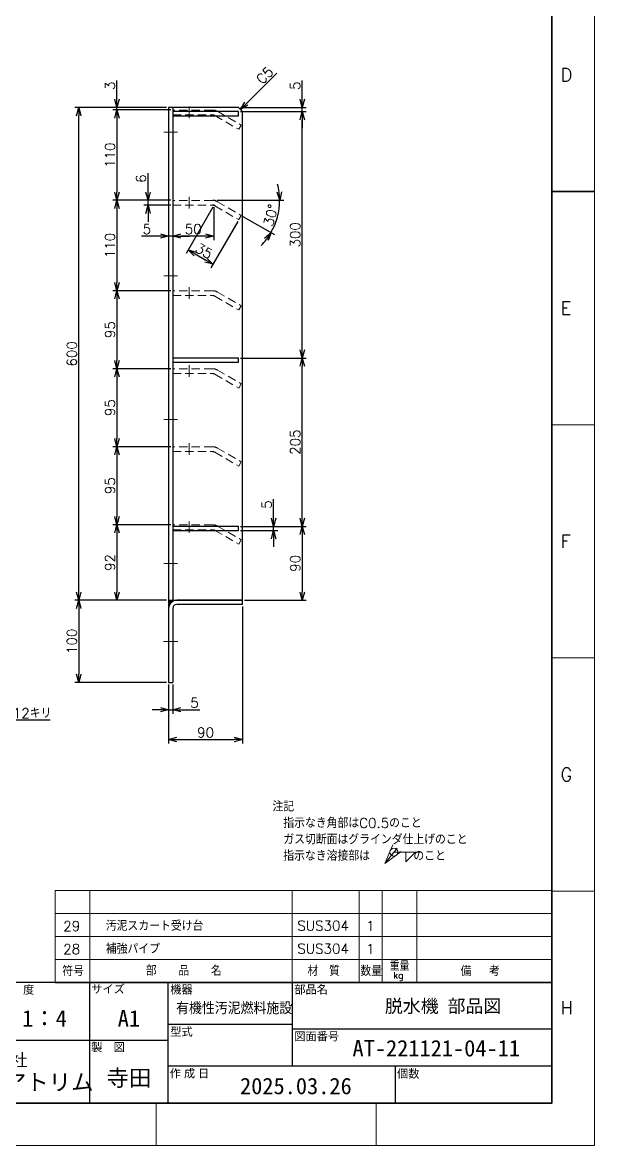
# Model space of a CAD drawing. Header units: millimetres. Extents: x 0 to 3313, y -19 to 2332.
# Drawn here: x 2616 to 3313, y 0 to 1367 of the extents above; entities that cross this region are included whole.
import ezdxf
from ezdxf.enums import TextEntityAlignment as Align

# ---------------------------------------------------------------- set-up
doc = ezdxf.new("R2010")
doc.units = ezdxf.units.MM
doc.header["$LTSCALE"] = 1.6
doc.header["$PDMODE"] = 99
doc.header["$PDSIZE"] = 1
doc.linetypes.add('CENTER2', pattern=[28.575, 19.05, -3.175, 3.175, -3.175])
doc.linetypes.add('HIDDEN', pattern=[9.525, 6.35, -3.175])
for name, color, linetype, lineweight in [('04_HIDDEN', 2, 'HIDDEN', 13), ('05_CENTER', 4, 'CENTER2', 13), ('07_TEXT', 3, 'Continuous', 13), ('08_DIM', 3, 'Continuous', 13), ('90_FRAME', 5, 'Continuous', 35)]:
    doc.layers.add(name, color=color, linetype=linetype, lineweight=lineweight)
doc.layers.add('10_DRAFT', color=8, linetype='Continuous', lineweight=0, plot=False)
doc.layers.add('91_BLANK', color=5, linetype='Continuous', lineweight=0, plot=False)
doc.styles.add('KSS_TXT', font='txt.shx', dxfattribs={"bigfont": 'extfont2.shx'})
doc.styles.add('MS_G', font='MS Gothic.ttf')
doc.styles.get("Standard").update_dxf_attribs({"font": 'txt.shx', "bigfont": 'extfont2.shx'})
doc.styles.add('表題用', font='MS PGothic.ttf')
doc.dimstyles.new('KSS_DIM', dxfattribs={"dimscale": 4, "dimtxt": 3, "dimasz": 2.5, "dimexe": 1.25, "dimexo": 0.625, "dimtad": 1, "dimdsep": 46, "dimtxsty": 'KSS_TXT', "dimblk": 'OPEN30', "dimcen": 0, "dimazin": 2, "dimtfac": 0.75, "dimtmove": 0, "dimatfit": 3, "dimldrblk": 'OPEN30', "dimfxl": 1.25, "dimtolj": 1, "dimarcsym": 0})
doc.dimstyles.new('KSS_DIM$3', dxfattribs={"dimscale": 4, "dimtxt": 3, "dimasz": 2.5, "dimexe": 1.25, "dimexo": 0.625, "dimtad": 1, "dimtih": 1, "dimtoh": 1, "dimdsep": 46, "dimtxsty": 'KSS_TXT', "dimblk": 'OPEN30', "dimcen": 0, "dimazin": 2, "dimtfac": 0.75, "dimtofl": 0, "dimtmove": 0, "dimatfit": 3, "dimldrblk": 'OPEN30', "dimfxl": 1.25, "dimtolj": 1, "dimarcsym": 0})

# ---------------------------------------------------------------- blocks, each defined once
blk = doc.blocks.new('Weld-line')
blk.add_line((0, 0), (1, 0))
blk = doc.blocks.new('Weld10-s5')
blk.add_circle((0, 0), 2)
blk = doc.blocks.new('Weld10-a1')
for p, q in [((5, 0), (0, 5)), ((0, 5), (0, 0)), ((0, 0), (5, 0))]:
    blk.add_line(p, q)
at = {"width": 0.9}
blk.add_attdef('S', text='', height=2.8, dxfattribs=at).set_placement((-2, 1), align=Align.RIGHT)
blk.add_attdef('L', (8, 1), '', height=2.8, dxfattribs=at)
blk = doc.blocks.new('_Open30')
at = {"color": 0, "linetype": 'ByBlock', "lineweight": -2}
for p, q in [((-1, 0.268), (0, 0)), ((0, 0), (-1, -0.268)), ((0, 0), (-1, 0))]:
    blk.add_line(p, q, dxfattribs=at)
blk = doc.blocks.new('*D31')
at = {"layer": '08_DIM', "color": 0, "lineweight": -2, "transparency": 16777216}
for p, q in [((2791.6, 663.9), (2679.7, 663.9)), ((2684.7, 653.9), (2684.7, 573.9)), ((2791.6, 563.9), (2679.7, 563.9))]:
    blk.add_line(p, q, dxfattribs=at)
at = {"layer": 'Defpoints', "color": 0, "transparency": 16777216}
for p in [(2794.1, 663.9), (2684.7, 563.9), (2794.1, 563.9)]:
    blk.add_point(p, dxfattribs=at)
at = {"layer": '08_DIM', "color": 0, "lineweight": -2, "transparency": 16777216, "xscale": 10, "yscale": 10, "zscale": 10}
for p, rotation in [((2684.7, 663.9), 90), ((2684.7, 563.9), 270)]:
    blk.add_blockref('_Open30', p, dxfattribs=dict(at, rotation=rotation))
at = {"layer": '08_DIM', "color": 0, "transparency": 16777216, "insert": (2676.2, 613.9), "char_height": 12, "attachment_point": 5, "rotation": 90, "style": 'KSS_TXT'}
blk.add_mtext('\\A1;100', dxfattribs=at)
blk = doc.blocks.new('*D32')
at = {"layer": '08_DIM', "color": 0, "lineweight": -2, "transparency": 16777216}
for p, q in [((2791.6, 1263.9), (2679.7, 1263.9)), ((2684.7, 673.9), (2684.7, 1253.9)), ((2791.6, 663.9), (2679.7, 663.9))]:
    blk.add_line(p, q, dxfattribs=at)
at = {"layer": 'Defpoints', "color": 0, "transparency": 16777216}
for p in [(2684.7, 1263.9), (2794.1, 1263.9), (2794.1, 663.9)]:
    blk.add_point(p, dxfattribs=at)
at = {"layer": '08_DIM', "color": 0, "lineweight": -2, "transparency": 16777216, "xscale": 10, "yscale": 10, "zscale": 10}
for p, rotation in [((2684.7, 1263.9), 90), ((2684.7, 663.9), 270)]:
    blk.add_blockref('_Open30', p, dxfattribs=dict(at, rotation=rotation))
at = {"layer": '08_DIM', "color": 0, "transparency": 16777216, "insert": (2676.2, 963.9), "char_height": 12, "attachment_point": 5, "rotation": 90, "style": 'KSS_TXT'}
blk.add_mtext('\\A1;600', dxfattribs=at)
blk = doc.blocks.new('*D33')
at = {"layer": '08_DIM', "color": 0, "lineweight": -2, "transparency": 16777216}
for p, q in [((2881.6, 753.9), (2961.8, 753.9)), ((2956.8, 743.9), (2956.8, 673.9)), ((2886.6, 663.9), (2961.8, 663.9))]:
    blk.add_line(p, q, dxfattribs=at)
at = {"layer": 'Defpoints', "color": 0, "transparency": 16777216}
for p in [(2879.1, 753.9), (2884.1, 663.9), (2956.8, 663.9)]:
    blk.add_point(p, dxfattribs=at)
at = {"layer": '08_DIM', "color": 0, "lineweight": -2, "transparency": 16777216, "xscale": 10, "yscale": 10, "zscale": 10}
for p, rotation in [((2956.8, 753.9), 90), ((2956.8, 663.9), 270)]:
    blk.add_blockref('_Open30', p, dxfattribs=dict(at, rotation=rotation))
at = {"layer": '08_DIM', "color": 0, "transparency": 16777216, "insert": (2948.3, 708.9), "char_height": 12, "attachment_point": 5, "rotation": 90, "style": 'KSS_TXT'}
blk.add_mtext('\\A1;90', dxfattribs=at)
blk = doc.blocks.new('*D34')
at = {"layer": '08_DIM', "color": 0, "lineweight": -2, "transparency": 16777216}
for p, q in [((2881.6, 958.9), (2961.8, 958.9)), ((2956.8, 763.9), (2956.8, 948.9)), ((2881.6, 753.9), (2961.8, 753.9))]:
    blk.add_line(p, q, dxfattribs=at)
at = {"layer": 'Defpoints', "color": 0, "transparency": 16777216}
for p in [(2879.1, 958.9), (2956.8, 958.9), (2879.1, 753.9)]:
    blk.add_point(p, dxfattribs=at)
at = {"layer": '08_DIM', "color": 0, "lineweight": -2, "transparency": 16777216, "xscale": 10, "yscale": 10, "zscale": 10}
for p, rotation in [((2956.8, 958.9), 90), ((2956.8, 753.9), 270)]:
    blk.add_blockref('_Open30', p, dxfattribs=dict(at, rotation=rotation))
at = {"layer": '08_DIM', "color": 0, "transparency": 16777216, "insert": (2948.3, 856.4), "char_height": 12, "attachment_point": 5, "rotation": 90, "style": 'KSS_TXT'}
blk.add_mtext('\\A1;205', dxfattribs=at)
blk = doc.blocks.new('*D35')
at = {"layer": '08_DIM', "color": 0, "lineweight": -2, "transparency": 16777216}
for p, q in [((2922, 763.9), (2922, 786.9)), ((2881.6, 753.9), (2927, 753.9)), ((2922, 748.9), (2922, 753.9)), ((2881.6, 748.9), (2927, 748.9)), ((2922, 738.9), (2922, 728.9))]:
    blk.add_line(p, q, dxfattribs=at)
at = {"layer": 'Defpoints', "color": 0, "transparency": 16777216}
for p in [(2879.1, 753.9), (2922, 753.9), (2879.1, 748.9)]:
    blk.add_point(p, dxfattribs=at)
at = {"layer": '08_DIM', "color": 0, "lineweight": -2, "transparency": 16777216, "xscale": 10, "yscale": 10, "zscale": 10}
for p, rotation in [((2922, 753.9), 270), ((2922, 748.9), 90)]:
    blk.add_blockref('_Open30', p, dxfattribs=dict(at, rotation=rotation))
at = {"layer": '08_DIM', "color": 0, "transparency": 16777216, "insert": (2913.5, 780.4), "char_height": 12, "attachment_point": 5, "rotation": 90, "style": 'KSS_TXT'}
blk.add_mtext('\\A1;5', dxfattribs=at)
blk = doc.blocks.new('*D42')
at = {"layer": '08_DIM', "color": 0, "lineweight": -2, "transparency": 16777216}
for p, q in [((2794.1, 561.4), (2794.1, 525.7)), ((2799.1, 561.4), (2799.1, 525.7)), ((2784.1, 530.7), (2774.1, 530.7)), ((2794.1, 530.7), (2799.1, 530.7)), ((2809.1, 530.7), (2832.1, 530.7))]:
    blk.add_line(p, q, dxfattribs=at)
at = {"layer": 'Defpoints', "color": 0, "transparency": 16777216}
for p in [(2794.1, 563.9), (2799.1, 563.9), (2799.1, 530.7)]:
    blk.add_point(p, dxfattribs=at)
at = {"layer": '08_DIM', "color": 0, "lineweight": -2, "transparency": 16777216, "xscale": 10, "yscale": 10, "zscale": 10}
blk.add_blockref('_Open30', (2794.1, 530.7), dxfattribs=at)
at = {"layer": '08_DIM', "color": 0, "lineweight": -2, "transparency": 16777216, "xscale": 10, "yscale": 10, "zscale": 10, "rotation": 180}
blk.add_blockref('_Open30', (2799.1, 530.7), dxfattribs=at)
at = {"layer": '08_DIM', "color": 0, "transparency": 16777216, "insert": (2825.6, 539.2), "char_height": 12, "attachment_point": 5, "style": 'KSS_TXT'}
blk.add_mtext('\\A1;5', dxfattribs=at)
blk = doc.blocks.new('*D43')
at = {"layer": '08_DIM', "color": 0, "lineweight": -2, "transparency": 16777216}
for p, q in [((2884.1, 656.4), (2884.1, 489.4)), ((2794.1, 561.4), (2794.1, 489.4)), ((2804.1, 494.4), (2874.1, 494.4))]:
    blk.add_line(p, q, dxfattribs=at)
at = {"layer": 'Defpoints', "color": 0, "transparency": 16777216}
for p in [(2884.1, 658.9), (2794.1, 563.9), (2884.1, 494.4)]:
    blk.add_point(p, dxfattribs=at)
at = {"layer": '08_DIM', "color": 0, "lineweight": -2, "transparency": 16777216, "xscale": 10, "yscale": 10, "zscale": 10, "rotation": 180}
blk.add_blockref('_Open30', (2794.1, 494.4), dxfattribs=at)
at = {"layer": '08_DIM', "color": 0, "lineweight": -2, "transparency": 16777216, "xscale": 10, "yscale": 10, "zscale": 10}
blk.add_blockref('_Open30', (2884.1, 494.4), dxfattribs=at)
at = {"layer": '08_DIM', "color": 0, "transparency": 16777216, "insert": (2839.1, 502.9), "char_height": 12, "attachment_point": 5, "style": 'KSS_TXT'}
blk.add_mtext('\\A1;90', dxfattribs=at)
blk = doc.blocks.new('*D50')
at = {"layer": '08_DIM', "color": 0, "lineweight": -2, "transparency": 16777216}
for p, q in [((2569.6, 518), (2482.5, 602.7)), ((2649.7, 518), (2569.6, 518))]:
    blk.add_line(p, q, dxfattribs=at)
at = {"layer": 'Defpoints', "color": 0, "transparency": 16777216}
for p in [(2466.7, 618.1), (2475.3, 609.7)]:
    blk.add_point(p, dxfattribs=at)
at = {"layer": '08_DIM', "color": 0, "lineweight": -2, "transparency": 16777216, "xscale": 10, "yscale": 10, "zscale": 10, "rotation": 135.7908862345687}
blk.add_blockref('_Open30', (2475.3, 609.7), dxfattribs=at)
at = {"layer": '08_DIM', "color": 0, "transparency": 16777216, "insert": (2610.9, 526.5), "char_height": 12, "attachment_point": 5, "style": 'KSS_TXT'}
blk.add_mtext('\\A1;16-12キリ', dxfattribs=at)
blk = doc.blocks.new('*D55')
at = {"layer": '08_DIM', "color": 0, "lineweight": -2, "transparency": 16777216}
for p, q in [((2799.1, 1142.4), (2799.1, 1102.4)), ((2849.1, 1142.4), (2849.1, 1102.4)), ((2839.1, 1107.4), (2809.1, 1107.4))]:
    blk.add_line(p, q, dxfattribs=at)
at = {"layer": 'Defpoints', "color": 0, "transparency": 16777216}
for p in [(2799.1, 1144.9), (2849.1, 1144.9), (2799.1, 1107.4)]:
    blk.add_point(p, dxfattribs=at)
at = {"layer": '08_DIM', "color": 0, "lineweight": -2, "transparency": 16777216, "xscale": 10, "yscale": 10, "zscale": 10, "rotation": 180}
blk.add_blockref('_Open30', (2799.1, 1107.4), dxfattribs=at)
at = {"layer": '08_DIM', "color": 0, "lineweight": -2, "transparency": 16777216, "xscale": 10, "yscale": 10, "zscale": 10}
blk.add_blockref('_Open30', (2849.1, 1107.4), dxfattribs=at)
at = {"layer": '08_DIM', "color": 0, "transparency": 16777216, "insert": (2824.1, 1115.9), "char_height": 12, "attachment_point": 5, "style": 'KSS_TXT'}
blk.add_mtext('\\A1;50', dxfattribs=at)
blk = doc.blocks.new('*D56')
at = {"layer": '08_DIM', "color": 0, "lineweight": -2, "transparency": 16777216}
for p, q in [((2794.1, 1142.4), (2794.1, 1102.4)), ((2799.1, 1142.4), (2799.1, 1102.4)), ((2784.1, 1107.4), (2761.1, 1107.4)), ((2799.1, 1107.4), (2794.1, 1107.4)), ((2809.1, 1107.4), (2819.1, 1107.4))]:
    blk.add_line(p, q, dxfattribs=at)
at = {"layer": 'Defpoints', "color": 0, "transparency": 16777216}
for p in [(2794.1, 1144.9), (2799.1, 1144.9), (2794.1, 1107.4)]:
    blk.add_point(p, dxfattribs=at)
at = {"layer": '08_DIM', "color": 0, "lineweight": -2, "transparency": 16777216, "xscale": 10, "yscale": 10, "zscale": 10}
blk.add_blockref('_Open30', (2794.1, 1107.4), dxfattribs=at)
at = {"layer": '08_DIM', "color": 0, "lineweight": -2, "transparency": 16777216, "xscale": 10, "yscale": 10, "zscale": 10, "rotation": 180}
blk.add_blockref('_Open30', (2799.1, 1107.4), dxfattribs=at)
at = {"layer": '08_DIM', "color": 0, "transparency": 16777216, "insert": (2767.6, 1115.9), "char_height": 12, "attachment_point": 5, "style": 'KSS_TXT'}
blk.add_mtext('\\A1;5', dxfattribs=at)
blk = doc.blocks.new('*D57')
at = {"layer": '08_DIM', "color": 0, "lineweight": -2, "transparency": 16777216}
for p, q in [((2847.8, 1142.7), (2815.3, 1086.3)), ((2878.2, 1125.2), (2845.6, 1068.8)), ((2826.4, 1085.6), (2839.4, 1078.1))]:
    blk.add_line(p, q, dxfattribs=at)
at = {"layer": 'Defpoints', "color": 0, "transparency": 16777216}
for p in [(2849.1, 1144.9), (2879.4, 1127.4), (2848.1, 1073.1)]:
    blk.add_point(p, dxfattribs=at)
at = {"layer": '08_DIM', "color": 0, "lineweight": -2, "transparency": 16777216, "xscale": 10, "yscale": 10, "zscale": 10}
for p, rotation in [((2817.8, 1090.6), 149.9999999999993), ((2848.1, 1073.1), 329.9999999999993)]:
    blk.add_blockref('_Open30', p, dxfattribs=dict(at, rotation=rotation))
at = {"layer": '08_DIM', "color": 0, "transparency": 16777216, "insert": (2837.2, 1089.2), "char_height": 12, "attachment_point": 5, "rotation": 330, "style": 'KSS_TXT'}
blk.add_mtext('\\A1;35', dxfattribs=at)
blk = doc.blocks.new('*D58')
at = {"layer": '08_DIM', "color": 0, "lineweight": -2, "transparency": 16777216}
for p, q in [((2853.2, 1150.9), (2934.4, 1150.9)), ((2884.6, 1131.3), (2923.1, 1109.1))]:
    blk.add_line(p, q, dxfattribs=at)
for start, end in [(7.2908, 14.5812), (330, 0.0004), (315.4191, 322.7096)]:
    blk.add_arc((2850.7, 1150.9), 78.6, start, end, dxfattribs=at)
at = {"layer": 'Defpoints', "color": 0, "transparency": 16777216}
for p in [(2847.5, 1150.9), (2850.7, 1150.9), (2853.5, 1149.3), (2882.4, 1132.6), (2924.6, 1124)]:
    blk.add_point(p, dxfattribs=at)
at = {"layer": '08_DIM', "color": 0, "lineweight": -2, "transparency": 16777216, "xscale": 10, "yscale": 10, "zscale": 10}
for p, rotation in [((2929.4, 1150.9), 273.6455807362), ((2918.8, 1111.6), 56.35477904809196)]:
    blk.add_blockref('_Open30', p, dxfattribs=dict(at, rotation=rotation))
at = {"layer": '08_DIM', "color": 0, "transparency": 16777216, "insert": (2918.5, 1132.7), "char_height": 12, "attachment_point": 5, "rotation": 75.0002, "style": 'KSS_TXT'}
blk.add_mtext('\\A1;30%%d', dxfattribs=at)
blk = doc.blocks.new('*D59')
at = {"layer": '08_DIM', "color": 0, "lineweight": -2, "transparency": 16777216}
blk.add_line((2888.7, 1268.5), (2926, 1305.8), dxfattribs=at)
at = {"layer": 'Defpoints', "color": 0, "transparency": 16777216}
for p in [(2952.8, 1332.6), (2952.8, 1332.6), (2881.6, 1261.4)]:
    blk.add_point(p, dxfattribs=at)
at = {"layer": '08_DIM', "color": 0, "lineweight": -2, "transparency": 16777216, "xscale": 10, "yscale": 10, "zscale": 10, "rotation": 225}
blk.add_blockref('_Open30', (2881.6, 1261.4), dxfattribs=at)
at = {"layer": '08_DIM', "color": 0, "transparency": 16777216, "insert": (2911.2, 1303), "char_height": 12, "attachment_point": 5, "rotation": 45, "style": 'KSS_TXT'}
blk.add_mtext('\\A1;C5', dxfattribs=at)
blk = doc.blocks.new('*D60')
at = {"layer": '08_DIM', "color": 0, "lineweight": -2, "transparency": 16777216}
for p, q in [((2956.8, 1273.9), (2956.8, 1296.9)), ((2881.6, 1263.9), (2961.8, 1263.9)), ((2881.6, 1258.9), (2961.8, 1258.9)), ((2956.8, 1258.9), (2956.8, 1263.9)), ((2956.8, 1248.9), (2956.8, 1238.9))]:
    blk.add_line(p, q, dxfattribs=at)
at = {"layer": 'Defpoints', "color": 0, "transparency": 16777216}
for p in [(2879.1, 1263.9), (2879.1, 1258.9), (2956.8, 1263.9)]:
    blk.add_point(p, dxfattribs=at)
at = {"layer": '08_DIM', "color": 0, "lineweight": -2, "transparency": 16777216, "xscale": 10, "yscale": 10, "zscale": 10}
for p, rotation in [((2956.8, 1263.9), 270), ((2956.8, 1258.9), 90)]:
    blk.add_blockref('_Open30', p, dxfattribs=dict(at, rotation=rotation))
at = {"layer": '08_DIM', "color": 0, "transparency": 16777216, "insert": (2948.3, 1290.4), "char_height": 12, "attachment_point": 5, "rotation": 90, "style": 'KSS_TXT'}
blk.add_mtext('\\A1;5', dxfattribs=at)
blk = doc.blocks.new('*D61')
at = {"layer": '08_DIM', "color": 0, "lineweight": -2, "transparency": 16777216}
for p, q in [((2881.6, 1258.9), (2961.8, 1258.9)), ((2956.8, 968.9), (2956.8, 1248.9)), ((2881.6, 958.9), (2961.8, 958.9))]:
    blk.add_line(p, q, dxfattribs=at)
at = {"layer": 'Defpoints', "color": 0, "transparency": 16777216}
for p in [(2879.1, 1258.9), (2956.8, 1258.9), (2879.1, 958.9)]:
    blk.add_point(p, dxfattribs=at)
at = {"layer": '08_DIM', "color": 0, "lineweight": -2, "transparency": 16777216, "xscale": 10, "yscale": 10, "zscale": 10}
for p, rotation in [((2956.8, 1258.9), 90), ((2956.8, 958.9), 270)]:
    blk.add_blockref('_Open30', p, dxfattribs=dict(at, rotation=rotation))
at = {"layer": '08_DIM', "color": 0, "transparency": 16777216, "insert": (2948.3, 1108.9), "char_height": 12, "attachment_point": 5, "rotation": 90, "style": 'KSS_TXT'}
blk.add_mtext('\\A1;300', dxfattribs=at)
blk = doc.blocks.new('*D62')
at = {"layer": '08_DIM', "color": 0, "lineweight": -2, "transparency": 16777216}
for p, q in [((2769, 1160.9), (2769, 1183.9)), ((2796.6, 1150.9), (2764, 1150.9)), ((2769, 1144.9), (2769, 1150.9)), ((2796.6, 1144.9), (2764, 1144.9)), ((2769, 1134.9), (2769, 1124.9))]:
    blk.add_line(p, q, dxfattribs=at)
at = {"layer": 'Defpoints', "color": 0, "transparency": 16777216}
for p in [(2769, 1150.9), (2799.1, 1150.9), (2799.1, 1144.9)]:
    blk.add_point(p, dxfattribs=at)
at = {"layer": '08_DIM', "color": 0, "lineweight": -2, "transparency": 16777216, "xscale": 10, "yscale": 10, "zscale": 10}
for p, rotation in [((2769, 1150.9), 270), ((2769, 1144.9), 90)]:
    blk.add_blockref('_Open30', p, dxfattribs=dict(at, rotation=rotation))
at = {"layer": '08_DIM', "color": 0, "transparency": 16777216, "insert": (2760.5, 1177.4), "char_height": 12, "attachment_point": 5, "rotation": 90, "style": 'KSS_TXT'}
blk.add_mtext('\\A1;6', dxfattribs=at)
blk = doc.blocks.new('*D64')
at = {"layer": '08_DIM', "color": 0, "lineweight": -2, "transparency": 16777216}
for p, q in [((2731.2, 1273.9), (2731.2, 1296.9)), ((2791.6, 1263.9), (2726.2, 1263.9)), ((2796.6, 1260.9), (2726.2, 1260.9)), ((2731.2, 1260.9), (2731.2, 1263.9)), ((2731.2, 1250.9), (2731.2, 1240.9))]:
    blk.add_line(p, q, dxfattribs=at)
at = {"layer": 'Defpoints', "color": 0, "transparency": 16777216}
for p in [(2731.2, 1263.9), (2794.1, 1263.9), (2799.1, 1260.9)]:
    blk.add_point(p, dxfattribs=at)
at = {"layer": '08_DIM', "color": 0, "lineweight": -2, "transparency": 16777216, "xscale": 10, "yscale": 10, "zscale": 10}
for p, rotation in [((2731.2, 1263.9), 270), ((2731.2, 1260.9), 90)]:
    blk.add_blockref('_Open30', p, dxfattribs=dict(at, rotation=rotation))
at = {"layer": '08_DIM', "color": 0, "transparency": 16777216, "insert": (2722.7, 1290.4), "char_height": 12, "attachment_point": 5, "rotation": 90, "style": 'KSS_TXT'}
blk.add_mtext('\\A1;3', dxfattribs=at)
blk = doc.blocks.new('*D65')
at = {"layer": '08_DIM', "color": 0, "lineweight": -2, "transparency": 16777216}
for p, q in [((2796.6, 1260.9), (2726.2, 1260.9)), ((2731.2, 1250.9), (2731.2, 1160.9)), ((2796.6, 1150.9), (2726.2, 1150.9))]:
    blk.add_line(p, q, dxfattribs=at)
at = {"layer": 'Defpoints', "color": 0, "transparency": 16777216}
for p in [(2799.1, 1260.9), (2731.2, 1150.9), (2799.1, 1150.9)]:
    blk.add_point(p, dxfattribs=at)
at = {"layer": '08_DIM', "color": 0, "lineweight": -2, "transparency": 16777216, "xscale": 10, "yscale": 10, "zscale": 10}
for p, rotation in [((2731.2, 1260.9), 90), ((2731.2, 1150.9), 270)]:
    blk.add_blockref('_Open30', p, dxfattribs=dict(at, rotation=rotation))
at = {"layer": '08_DIM', "color": 0, "transparency": 16777216, "insert": (2722.7, 1205.9), "char_height": 12, "attachment_point": 5, "rotation": 90, "style": 'KSS_TXT'}
blk.add_mtext('\\A1;110', dxfattribs=at)
blk = doc.blocks.new('*D66')
at = {"layer": '08_DIM', "color": 0, "lineweight": -2, "transparency": 16777216}
for p, q in [((2796.6, 1150.9), (2726.2, 1150.9)), ((2731.2, 1140.9), (2731.2, 1050.9)), ((2796.6, 1040.9), (2726.2, 1040.9))]:
    blk.add_line(p, q, dxfattribs=at)
at = {"layer": 'Defpoints', "color": 0, "transparency": 16777216}
for p in [(2799.1, 1150.9), (2731.2, 1040.9), (2799.1, 1040.9)]:
    blk.add_point(p, dxfattribs=at)
at = {"layer": '08_DIM', "color": 0, "lineweight": -2, "transparency": 16777216, "xscale": 10, "yscale": 10, "zscale": 10}
for p, rotation in [((2731.2, 1150.9), 90), ((2731.2, 1040.9), 270)]:
    blk.add_blockref('_Open30', p, dxfattribs=dict(at, rotation=rotation))
at = {"layer": '08_DIM', "color": 0, "transparency": 16777216, "insert": (2722.7, 1095.9), "char_height": 12, "attachment_point": 5, "rotation": 90, "style": 'KSS_TXT'}
blk.add_mtext('\\A1;110', dxfattribs=at)
blk = doc.blocks.new('*D67')
at = {"layer": '08_DIM', "color": 0, "lineweight": -2, "transparency": 16777216}
for p, q in [((2796.6, 1040.9), (2726.2, 1040.9)), ((2731.2, 1030.9), (2731.2, 955.9)), ((2796.6, 945.9), (2726.2, 945.9))]:
    blk.add_line(p, q, dxfattribs=at)
at = {"layer": 'Defpoints', "color": 0, "transparency": 16777216}
for p in [(2799.1, 1040.9), (2731.2, 945.9), (2799.1, 945.9)]:
    blk.add_point(p, dxfattribs=at)
at = {"layer": '08_DIM', "color": 0, "lineweight": -2, "transparency": 16777216, "xscale": 10, "yscale": 10, "zscale": 10}
for p, rotation in [((2731.2, 1040.9), 90), ((2731.2, 945.9), 270)]:
    blk.add_blockref('_Open30', p, dxfattribs=dict(at, rotation=rotation))
at = {"layer": '08_DIM', "color": 0, "transparency": 16777216, "insert": (2722.7, 993.4), "char_height": 12, "attachment_point": 5, "rotation": 90, "style": 'KSS_TXT'}
blk.add_mtext('\\A1;95', dxfattribs=at)
blk = doc.blocks.new('*D68')
at = {"layer": '08_DIM', "color": 0, "lineweight": -2, "transparency": 16777216}
for p, q in [((2796.6, 945.9), (2726.2, 945.9)), ((2731.2, 935.9), (2731.2, 860.9)), ((2796.6, 850.9), (2726.2, 850.9))]:
    blk.add_line(p, q, dxfattribs=at)
at = {"layer": 'Defpoints', "color": 0, "transparency": 16777216}
for p in [(2799.1, 945.9), (2731.2, 850.9), (2799.1, 850.9)]:
    blk.add_point(p, dxfattribs=at)
at = {"layer": '08_DIM', "color": 0, "lineweight": -2, "transparency": 16777216, "xscale": 10, "yscale": 10, "zscale": 10}
for p, rotation in [((2731.2, 945.9), 90), ((2731.2, 850.9), 270)]:
    blk.add_blockref('_Open30', p, dxfattribs=dict(at, rotation=rotation))
at = {"layer": '08_DIM', "color": 0, "transparency": 16777216, "insert": (2722.7, 898.4), "char_height": 12, "attachment_point": 5, "rotation": 90, "style": 'KSS_TXT'}
blk.add_mtext('\\A1;95', dxfattribs=at)
blk = doc.blocks.new('*D69')
at = {"layer": '08_DIM', "color": 0, "lineweight": -2, "transparency": 16777216}
for p, q in [((2796.6, 850.9), (2726.2, 850.9)), ((2731.2, 840.9), (2731.2, 765.9)), ((2796.6, 755.9), (2726.2, 755.9))]:
    blk.add_line(p, q, dxfattribs=at)
at = {"layer": 'Defpoints', "color": 0, "transparency": 16777216}
for p in [(2799.1, 850.9), (2731.2, 755.9), (2799.1, 755.9)]:
    blk.add_point(p, dxfattribs=at)
at = {"layer": '08_DIM', "color": 0, "lineweight": -2, "transparency": 16777216, "xscale": 10, "yscale": 10, "zscale": 10}
for p, rotation in [((2731.2, 850.9), 90), ((2731.2, 755.9), 270)]:
    blk.add_blockref('_Open30', p, dxfattribs=dict(at, rotation=rotation))
at = {"layer": '08_DIM', "color": 0, "transparency": 16777216, "insert": (2722.7, 803.4), "char_height": 12, "attachment_point": 5, "rotation": 90, "style": 'KSS_TXT'}
blk.add_mtext('\\A1;95', dxfattribs=at)
blk = doc.blocks.new('*D70')
at = {"layer": '08_DIM', "color": 0, "lineweight": -2, "transparency": 16777216}
for p, q in [((2796.6, 755.9), (2726.2, 755.9)), ((2731.2, 745.9), (2731.2, 673.9)), ((2791.6, 663.9), (2726.2, 663.9))]:
    blk.add_line(p, q, dxfattribs=at)
at = {"layer": 'Defpoints', "color": 0, "transparency": 16777216}
for p in [(2799.1, 755.9), (2731.2, 663.9), (2794.1, 663.9)]:
    blk.add_point(p, dxfattribs=at)
at = {"layer": '08_DIM', "color": 0, "lineweight": -2, "transparency": 16777216, "xscale": 10, "yscale": 10, "zscale": 10}
for p, rotation in [((2731.2, 755.9), 90), ((2731.2, 663.9), 270)]:
    blk.add_blockref('_Open30', p, dxfattribs=dict(at, rotation=rotation))
at = {"layer": '08_DIM', "color": 0, "transparency": 16777216, "insert": (2722.7, 709.9), "char_height": 12, "attachment_point": 5, "rotation": 90, "style": 'KSS_TXT'}
blk.add_mtext('\\A1;92', dxfattribs=at)
blk = doc.blocks.new('Jis_w20130906110600')
blk.add_blockref('Weld10-s5', (0, 0))
at = {"xscale": -1, "rotation": 180}
blk.add_blockref('Weld10-a1', (6, 0), dxfattribs=at)
at = {"layer": '08_DIM', "xscale": 14, "yscale": 14, "zscale": 14}
blk.add_blockref('Weld-line', (0, 0), dxfattribs=at)
at = {"style": 'KSS_TXT', "flags": 1}
blk.add_attdef('JISINFO', (0, 0), '', height=3, dxfattribs=at)
at = {"layer": '08_DIM'}
blk.add_leader([(-4.63, -5.77), (0, 0)], dimstyle='KSS_DIM', dxfattribs=at)

msp = doc.modelspace()

# ---------------------------------------------------------------- hatches: boundary and pattern name
at = {"layer": '08_DIM'}
h = msp.add_hatch(color=256, dxfattribs=at)
h.dxf.hatch_style = 1
h.paths.add_polyline_path([(2794.098, 653.881, -0.41421356), (2804.098, 663.881), (2794.098, 663.881)])

# ---------------------------------------------------------------- linework, layer by layer
at = {"color": 0}
for p, q in [((2799.099, 1263.881), (2799.099, 663.881)), ((2884.098, 663.881), (2804.098, 663.881)), ((2884.098, 658.881), (2804.098, 658.881)), ((2884.098, 658.881), (2884.098, 663.881)), ((2794.098, 653.881), (2794.098, 563.881)), ((2799.098, 653.881), (2799.098, 563.881)), ((2794.098, 563.881), (2799.098, 563.881))]:
    msp.add_line(p, q, dxfattribs=at)
at = {"color": 3}
for p, q in [((2850.707, 1150.88), (2847.491, 1150.88)), ((2853.491, 1149.273), (2850.707, 1150.88)), ((2849.099, 1144.881), (2847.491, 1144.881)), ((2850.491, 1144.077), (2849.099, 1144.881))]:
    msp.add_line(p, q, dxfattribs=at)
at = {"color": 0}
for points in [[(2794.099, 1263.881), (2794.098, 663.881), (2884.098, 663.881), (2884.099, 1258.881), (2879.099, 1263.881)], [(2799.099, 1258.88), (2799.099, 1253.88), (2879.099, 1253.88), (2879.099, 1258.88)], [(2799.099, 958.88), (2799.099, 953.88), (2879.099, 953.88), (2879.099, 958.88)], [(2799.1, 753.88), (2799.1, 748.88), (2879.1, 748.88), (2879.1, 753.88)]]:
    msp.add_lwpolyline(points, close=True, dxfattribs=at)
for radius in [10, 5]:
    msp.add_arc((2804.098, 653.881), radius, 90, 180, dxfattribs=at)
at = {"layer": '04_HIDDEN'}
for p, q in [((2847.491, 1260.881), (2799.099, 1260.88)), ((2799.099, 1260.88), (2799.099, 1254.88)), ((2853.491, 1259.273), (2882.409, 1242.577)), ((2799.099, 1254.88), (2847.491, 1254.881)), ((2850.491, 1254.077), (2879.409, 1237.381)), ((2882.409, 1242.577), (2879.409, 1237.381)), ((2847.491, 1150.881), (2799.099, 1150.88)), ((2799.099, 1150.88), (2799.099, 1144.88)), ((2853.491, 1149.273), (2882.409, 1132.577)), ((2799.099, 1144.88), (2847.491, 1144.881)), ((2850.491, 1144.077), (2879.409, 1127.381)), ((2882.409, 1132.577), (2879.409, 1127.381)), ((2847.491, 1040.881), (2799.099, 1040.88)), ((2799.099, 1040.88), (2799.099, 1034.88)), ((2799.099, 1034.88), (2847.491, 1034.881)), ((2850.491, 1034.077), (2879.409, 1017.381)), ((2853.491, 1039.273), (2882.409, 1022.577)), ((2882.409, 1022.577), (2879.409, 1017.381)), ((2847.491, 945.881), (2799.099, 945.88)), ((2799.099, 945.88), (2799.099, 939.88)), ((2853.491, 944.273), (2882.409, 927.577)), ((2799.099, 939.88), (2847.491, 939.881)), ((2850.491, 939.077), (2879.409, 922.381)), ((2882.409, 927.577), (2879.409, 922.381)), ((2847.491, 850.881), (2799.099, 850.88)), ((2799.099, 850.88), (2799.099, 844.88)), ((2853.491, 849.273), (2882.409, 832.577)), ((2799.099, 844.88), (2847.491, 844.881)), ((2850.491, 844.077), (2879.409, 827.381)), ((2882.409, 832.577), (2879.409, 827.381)), ((2847.491, 755.881), (2799.099, 755.88)), ((2799.099, 755.88), (2799.099, 749.88)), ((2853.491, 754.273), (2882.409, 737.577)), ((2799.099, 749.88), (2847.491, 749.881)), ((2850.491, 749.077), (2879.409, 732.381)), ((2882.409, 737.577), (2879.409, 732.381))]:
    msp.add_line(p, q, dxfattribs=at)
for centre, radius in [((2847.491, 1248.881), 12), ((2847.491, 1248.881), 6), ((2847.491, 1138.881), 12), ((2847.491, 1138.881), 6), ((2847.491, 1028.881), 12), ((2847.491, 1028.881), 6), ((2847.491, 933.881), 12), ((2847.491, 933.881), 6), ((2847.491, 838.881), 12), ((2847.491, 838.881), 6), ((2847.491, 743.881), 12), ((2847.491, 743.881), 6)]:
    msp.add_arc(centre, radius, 60, 90.00036, dxfattribs=at)
at = {"layer": '05_CENTER'}
for p, q in [((2819.099, 1265.037), (2819.099, 1250.949)), ((2788.23, 1233.88), (2804.956, 1233.88)), ((2819.099, 1155.037), (2819.099, 1140.949)), ((2788.23, 1058.88), (2804.956, 1058.88)), ((2819.099, 1045.037), (2819.099, 1030.949)), ((2819.099, 950.037), (2819.099, 935.949)), ((2788.23, 883.88), (2804.956, 883.88)), ((2819.099, 855.037), (2819.099, 840.949)), ((2819.099, 760.037), (2819.099, 745.949)), ((2819.1, 760.037), (2819.1, 745.949)), ((2788.23, 708.88), (2804.956, 708.88)), ((2788.003, 613.881), (2805.249, 613.881))]:
    msp.add_line(p, q, dxfattribs=at)
at = {"layer": '08_DIM'}
msp.add_line((2794.098, 653.881), (2794.098, 663.881), dxfattribs=at)
at = {"layer": '10_DRAFT'}
for p, q in [((2850.707, 1260.88), (2847.491, 1260.88)), ((2853.491, 1259.273), (2850.707, 1260.88)), ((2849.099, 1254.881), (2847.491, 1254.881)), ((2850.491, 1254.077), (2849.099, 1254.881)), ((2850.707, 1040.88), (2847.491, 1040.88)), ((2853.491, 1039.273), (2850.707, 1040.88)), ((2849.099, 1034.881), (2847.491, 1034.881)), ((2850.491, 1034.077), (2849.099, 1034.881)), ((2850.707, 945.88), (2847.491, 945.88)), ((2853.491, 944.273), (2850.707, 945.88)), ((2849.099, 939.881), (2847.491, 939.881)), ((2850.491, 939.077), (2849.099, 939.881)), ((2850.707, 850.88), (2847.491, 850.88)), ((2853.491, 849.273), (2850.707, 850.88)), ((2849.099, 844.881), (2847.491, 844.881)), ((2850.491, 844.077), (2849.099, 844.881)), ((2850.707, 755.88), (2847.491, 755.88)), ((2853.491, 754.273), (2850.707, 755.88)), ((2849.099, 749.881), (2847.491, 749.881)), ((2850.491, 749.077), (2849.099, 749.881))]:
    msp.add_line(p, q, dxfattribs=at)
at = {"layer": '90_FRAME'}
msp.add_line((3312.803, 1161.724), (3260.956, 1161.724), dxfattribs=at)
at = {"layer": '90_FRAME', "color": 4, "lineweight": 13}
for p, q in [((3312.803, 877.735), (3260.956, 877.735)), ((3312.803, 593.746), (3260.956, 593.746)), ((2656.07, 310.702), (2656.07, 198.702)), ((2656.07, 310.702), (3260.956, 310.702)), ((2698.07, 310.702), (2698.07, 198.702)), ((2944.432, 310.702), (2944.432, 198.702)), ((3026.208, 310.702), (3026.208, 198.702)), ((3054.208, 310.702), (3054.208, 198.702)), ((3096.208, 310.702), (3096.208, 198.702)), ((3312.803, 309.757), (3260.956, 309.757)), ((2656.07, 282.702), (3260.956, 282.702)), ((2656.07, 254.702), (3260.956, 254.702)), ((2656.07, 226.702), (3260.956, 226.702)), ((2779.104, 0), (2779.104, 51.616)), ((3046.838, 0), (3046.838, 51.616))]:
    msp.add_line(p, q, dxfattribs=at)
at = {"layer": '90_FRAME', "color": 7, "lineweight": 25}
msp.add_line((2656.07, 198.702), (3260.956, 198.702), dxfattribs=at)
at = {"layer": '90_FRAME', "color": 0, "lineweight": 25}
for p, q in [((2698.07, 51.616), (2698.07, 198.702)), ((2793.384, 51.616), (2793.384, 198.702)), ((2944.432, 198.702), (2944.432, 96.873)), ((2793.384, 147.787), (2944.432, 147.787)), ((2944.432, 142.13), (3260.956, 142.13)), ((2793.384, 127.987), (2468.956, 127.987)), ((2793.384, 96.873), (3260.956, 96.873)), ((3069.927, 96.873), (3069.927, 51.616))]:
    msp.add_line(p, q, dxfattribs=at)
at = {"layer": '90_FRAME'}
msp.add_lwpolyline([(155.384, 51.616), (3260.956, 51.616), (3260.956, 2271.831), (155.384, 2271.831)], close=True, dxfattribs=at)
at = {"layer": '90_FRAME', "color": 0, "lineweight": 25}
msp.add_lwpolyline([(2468.956, 51.616), (3260.956, 51.616), (3260.956, 198.702), (2468.956, 198.702)], close=True, dxfattribs=at)
at = {"layer": '91_BLANK'}
msp.add_lwpolyline([(0, 0), (3312.803, 0), (3312.803, 2331.679), (0, 2331.679)], close=True, dxfattribs=at)

# ---------------------------------------------------------------- block references
at = {"layer": '08_DIM', "xscale": 2.4, "yscale": 2.4, "zscale": 2.4}
msp.add_blockref('Jis_w20130906110600', (3068.429, 357.258), dxfattribs=at)

# ---------------------------------------------------------------- texts
at = {"layer": '07_TEXT', "ltscale": 2, "insert": (2920.555, 418.786), "char_height": 12, "attachment_point": 1}
msp.add_mtext_dynamic_manual_height_columns('注記\\P\u3000指示なき角部はC0.5のこと\\P\u3000ガス切断面はグラインダ仕上げのこと\\P\u3000指示なき溶接部は\u3000\u3000\u3000\u3000のこと', width=288.71644, gutter_width=15, heights=[0], dxfattribs=at)
at = {"layer": '90_FRAME', "color": 0, "lineweight": 13, "style": 'KSS_TXT'}
for s, p in [('D', (3271.263, 1303.718)), ('E', (3271.263, 1019.729)), ('F', (3271.263, 735.74)), ('G', (3271.263, 451.752)), ('H', (3271.263, 167.763))]:
    msp.add_text(s, height=16, dxfattribs=at).set_placement(p, align=Align.MIDDLE_LEFT)
at = {"layer": '90_FRAME', "color": 3, "lineweight": 13}
for s, height, p in [('汚泥スカート受け台', 12, (2717.578, 261.5)), ('SUS304', 12, (2950.877, 261.659)), ('補強パイプ', 12, (2717.578, 233.5)), ('SUS304', 12, (2950.877, 233.659)), ('符号', 12, (2664.622, 206.328)), ('部\u3000\u3000品\u3000\u3000名', 12, (2766.351, 206.763)), ('材\u3000質', 12, (2963.106, 206.619)), ('数量', 12, (3027.679, 206.529)), ('重量', 10, (3063.355, 213.073)), ('備  考', 12, (3149.73, 206.328)), ('kg', 8, (3067.775, 203.288))]:
    msp.add_text(s, height=height, dxfattribs=at).set_placement(p)
for s, p in [('29', (2676.04, 267.191)), ('1', (3039.665, 267.392)), ('28', (2676.04, 239.191)), ('1', (3039.665, 239.392))]:
    msp.add_text(s, height=12, dxfattribs=at).set_placement(p, align=Align.MIDDLE_CENTER)
at = {"layer": '90_FRAME', "color": 0, "style": '表題用'}
for s, p in [('尺\u3000度', (2589.55, 189.845)), ('サイズ', (2699.864, 190.591)), ('機器', (2796.103, 190.01)), ('部品名', (2947.15, 190.01)), ('型式', (2796.103, 138.596)), ('図面番号', (2947.15, 132.939)), ('製\u3000図', (2699.864, 119.876)), ('作 成 日', (2795.412, 87.801)), ('個数', (3072.302, 87.525))]:
    msp.add_text(s, height=10, dxfattribs=at).set_placement(p, align=Align.MIDDLE_LEFT)
at = {"layer": '90_FRAME', "color": 0, "style": 'MS_G'}
for s, height, p in [('脱水機 部品図', 16, (3057.459, 161.858)), ('AT-221121-04-11', 20, (3018.011, 108.514)), ('2025.03.26', 20, (2881.056, 62.479))]:
    msp.add_text(s, height=height, dxfattribs=at).set_placement(p)
msp.add_text('A1', height=20, dxfattribs=at).set_placement((2745.727, 154.859), align=Align.MIDDLE)
at = {"layer": '90_FRAME', "color": 0, "style": 'MS_G', "width": 0.9}
msp.add_text('有機性汚泥燃料施設', height=12.8, dxfattribs=at).set_placement((2803.147, 161.284))
at = {"layer": '90_FRAME', "color": 4, "style": 'MS_G'}
msp.add_text('株式会社', height=15.1215, dxfattribs=at).set_placement((2581.023, 104.113), align=Align.MIDDLE_CENTER)
msp.add_text('アクアトリム', height=20, dxfattribs=at).set_placement((2538.937, 67.181))
at = {"layer": '90_FRAME', "color": 0, "style": 'MS_G'}
for tag, p in [('1：4', (2642.913, 154.859)), ('寺田', (2745.727, 82.73))]:
    msp.add_attdef(tag, text='', height=20, dxfattribs=at).set_placement(p, align=Align.MIDDLE)

# ---------------------------------------------------------------- dimensions: what is measured, and where the dimension line sits
at = {"layer": '08_DIM'}
dim = msp.add_aligned_dim(p1=(2881.599, 1261.381), p2=(2952.8, 1332.582), distance=0, text='C5', dimstyle='KSS_DIM', override={"dimse1": 1, "dimse2": 1, "dimsd2": 1, "dimarcsym": 1}, dxfattribs=at)
dim.commit()
dim.dimension.update_dxf_attribs({"geometry": '*D59', "text_midpoint": (2911.189, 1302.992)})
for base, p1, p2, angle, picture, middle in [((2731.159, 1263.881), (2799.099, 1260.88), (2794.099, 1263.881), 90, '*D64', (2722.659, 1290.381)), ((2956.849, 1263.881), (2879.099, 1258.88), (2879.099, 1263.881), 90, '*D60', (2948.349, 1290.381)), ((2684.72, 1263.881), (2794.098, 663.881), (2794.099, 1263.881), 90, '*D32', (2676.22, 963.881)), ((2731.159, 1150.88), (2799.099, 1260.88), (2799.099, 1150.88), 90, '*D65', (2722.659, 1205.88)), ((2956.849, 1258.88), (2879.099, 958.88), (2879.099, 1258.88), 90, '*D61', (2948.349, 1108.88)), ((2768.963, 1150.88), (2799.099, 1144.88), (2799.099, 1150.88), 90, '*D62', (2760.463, 1177.38)), ((2731.159, 1040.88), (2799.099, 1150.88), (2799.099, 1040.88), 90, '*D66', (2722.659, 1095.88)), ((2848.088, 1073.131), (2849.099, 1144.881), (2879.409, 1127.381), 330, '*D57', (2837.187, 1089.249)), ((2731.159, 945.88), (2799.099, 1040.88), (2799.099, 945.88), 90, '*D67', (2722.65, 993.38)), ((2956.849, 958.88), (2879.1, 753.88), (2879.099, 958.88), 90, '*D34', (2948.349, 856.38)), ((2731.159, 850.88), (2799.099, 945.88), (2799.099, 850.88), 90, '*D68', (2722.65, 898.38)), ((2731.159, 755.88), (2799.099, 850.88), (2799.1, 755.88), 90, '*D69', (2722.65, 803.38)), ((2922.004, 753.88), (2879.1, 748.88), (2879.1, 753.88), 90, '*D35', (2913.504, 780.38)), ((2731.159, 663.881), (2799.099, 755.88), (2794.098, 663.881), 90, '*D70', (2722.659, 709.88)), ((2956.849, 663.881), (2879.1, 753.88), (2884.098, 663.881), 90, '*D33', (2948.349, 708.88)), ((2684.72, 563.881), (2794.098, 663.881), (2794.098, 563.881), 90, '*D31', (2676.22, 613.881))]:
    dim = msp.add_linear_dim(base=base, p1=p1, p2=p2, angle=angle, dimstyle='KSS_DIM', override={"dimarcsym": 1}, dxfattribs=at)
    dim.commit()
    dim.dimension.update_dxf_attribs({"geometry": picture, "text_midpoint": middle})
dim = msp.add_angular_dim_2l(base=(2924.607, 1123.983), line1=((2853.491, 1149.273), (2882.409, 1132.577)), line2=((2850.707, 1150.88), (2847.491, 1150.88)), dimstyle='KSS_DIM', override={"dimarcsym": 1}, dxfattribs=at)
dim.commit()
dim.dimension.update_dxf_attribs({"geometry": '*D58', "text_midpoint": (2918.46, 1132.726)})
for base, p1, p2, picture, middle in [((2794.098, 1107.427), (2799.099, 1144.88), (2794.098, 1144.88), '*D56', (2767.598, 1115.936)), ((2799.099, 1107.427), (2849.099, 1144.881), (2799.099, 1144.881), '*D55', (2824.099, 1115.936)), ((2884.098, 494.431), (2794.098, 563.881), (2884.098, 658.881), '*D43', (2839.098, 502.931)), ((2799.098, 530.668), (2794.098, 563.881), (2799.098, 563.881), '*D42', (2825.598, 539.168))]:
    dim = msp.add_linear_dim(base=base, p1=p1, p2=p2, dimstyle='KSS_DIM', override={"dimarcsym": 1}, dxfattribs=at)
    dim.commit()
    dim.dimension.update_dxf_attribs({"geometry": picture, "text_midpoint": middle})
dim = msp.add_diameter_dim_2p(p1=(2466.723, 618.064), p2=(2475.325, 609.697), text='16-<>キリ', dimstyle='KSS_DIM$3', override={"dimpost": '<>', "dimtix": 1, "dimarcsym": 1}, dxfattribs=at)
dim.commit()
dim.dimension.update_dxf_attribs({"geometry": '*D50', "text_midpoint": (2610.896, 517.993), "dimtype": 163})

doc.saveas('drawing.dxf')
